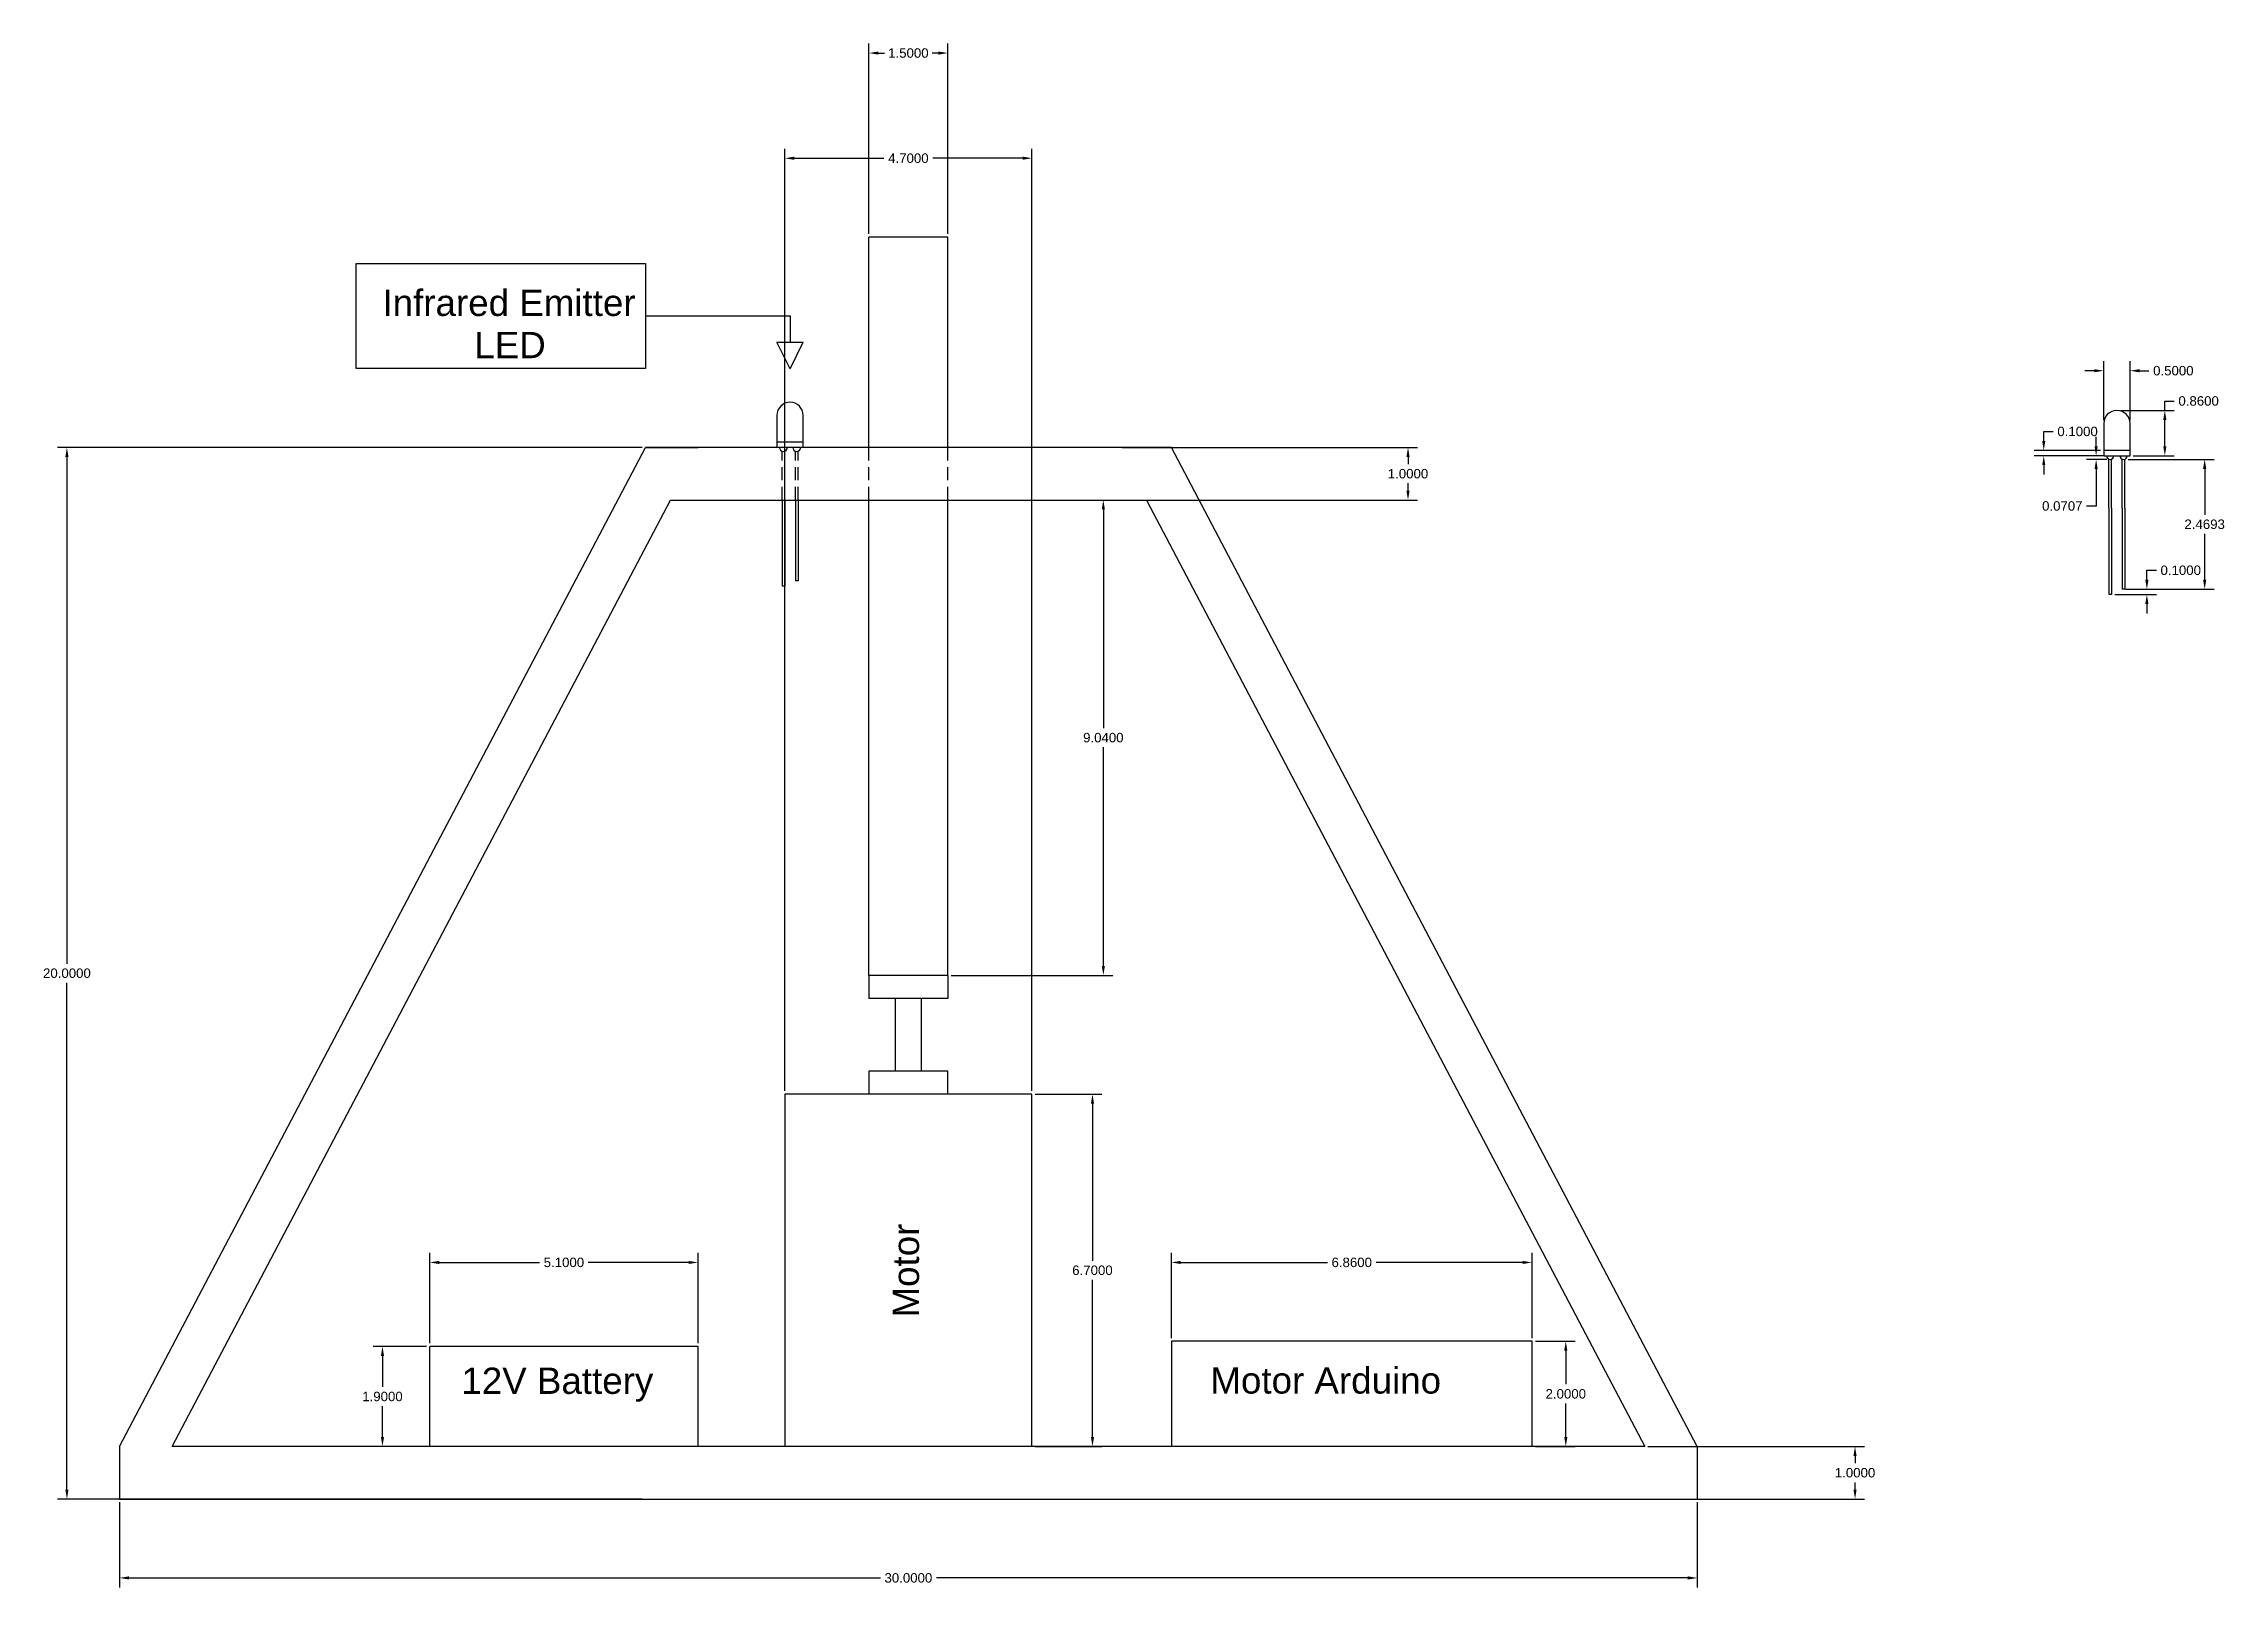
# Model space of a CAD drawing. Header units: inches. Extents: x 1.1 to 42.5, y 0.8 to 30.2.
import ezdxf

# ---------------------------------------------------------------- set-up
doc = ezdxf.new("R2010")
doc.units = ezdxf.units.IN
doc.header["$MEASUREMENT"] = 0
doc.linetypes.add('HIDDEN', pattern=[0.375, 0.25, -0.125])
doc.styles.get("Standard").update_dxf_attribs({"font": 'arial.ttf'})
doc.dimstyles.get("Standard").update_dxf_attribs({"dimtxt": 0.18, "dimasz": 0.18, "dimexe": 0.18, "dimexo": 0.0625, "dimgap": 0.09, "dimtad": 0, "dimtih": 1, "dimtoh": 1, "dimdec": 4, "dimzin": 0, "dimdsep": 46, "dimtxsty": 'Standard', "dimcen": 0.09, "dimadec": 0, "dimazin": 0, "dimtfac": 1, "dimtdec": 4, "dimtofl": 0, "dimtmove": 0, "dimatfit": 3, "dimfxl": 1, "dimtolj": 1, "dimtzin": 0, "dimarcsym": 0})

# ---------------------------------------------------------------- blocks, each defined once
blk = doc.blocks.new('*D2')
at = {"color": 0, "lineweight": -2, "transparency": 16777216}
for p, q in [((22.5, 5.562), (22.5, 7.18)), ((29.36, 5.562), (29.36, 7.18)), ((22.68, 7), (25.466, 7)), ((29.18, 7), (26.394, 7))]:
    blk.add_line(p, q, dxfattribs=at)
at = {"color": 0, "transparency": 16777216}
for points in [[(22.68, 7.03), (22.68, 6.97), (22.5, 7)], [(29.18, 7.03), (29.18, 6.97), (29.36, 7)]]:
    blk.add_solid(points, dxfattribs=at)
at = {"layer": 'Defpoints', "color": 0, "transparency": 16777216}
for p in [(29.36, 7), (22.5, 5.5), (29.36, 5.5)]:
    blk.add_point(p, dxfattribs=at)
at = {"color": 0, "transparency": 16777216, "insert": (25.93, 7), "char_height": 0.18, "attachment_point": 5}
blk.add_mtext('\\A1;6.8600', dxfattribs=at)
blk = doc.blocks.new('*D3')
at = {"color": 0, "lineweight": -2, "transparency": 16777216}
for p, q in [((8.4, 5.463), (8.4, 7.18)), ((13.5, 5.463), (13.5, 7.18)), ((8.58, 7), (10.487, 7)), ((13.32, 7), (11.413, 7))]:
    blk.add_line(p, q, dxfattribs=at)
at = {"color": 0, "transparency": 16777216}
for points in [[(8.58, 7.03), (8.58, 6.97), (8.4, 7)], [(13.32, 7.03), (13.32, 6.97), (13.5, 7)]]:
    blk.add_solid(points, dxfattribs=at)
at = {"layer": 'Defpoints', "color": 0, "transparency": 16777216}
for p in [(13.5, 7), (8.4, 5.4), (13.5, 5.4)]:
    blk.add_point(p, dxfattribs=at)
at = {"color": 0, "transparency": 16777216, "insert": (10.95, 7), "char_height": 0.18, "attachment_point": 5}
blk.add_mtext('\\A1;5.1000', dxfattribs=at)
blk = doc.blocks.new('*D4')
at = {"color": 0, "lineweight": -2, "transparency": 16777216}
for p, q in [((8.338, 5.4), (7.32, 5.4)), ((7.5, 5.22), (7.5, 4.632)), ((7.5, 3.68), (7.5, 4.268)), ((8.338, 3.5), (7.32, 3.5))]:
    blk.add_line(p, q, dxfattribs=at)
at = {"color": 0, "transparency": 16777216}
for points in [[(7.47, 5.22), (7.53, 5.22), (7.5, 5.4)], [(7.47, 3.68), (7.53, 3.68), (7.5, 3.5)]]:
    blk.add_solid(points, dxfattribs=at)
at = {"layer": 'Defpoints', "color": 0, "transparency": 16777216}
for p in [(8.4, 5.4), (7.5, 3.5), (8.4, 3.5)]:
    blk.add_point(p, dxfattribs=at)
at = {"color": 0, "transparency": 16777216, "insert": (7.5, 4.45), "char_height": 0.18, "attachment_point": 5}
blk.add_mtext('\\A1;1.9000', dxfattribs=at)
blk = doc.blocks.new('*D5')
at = {"color": 0, "lineweight": -2, "transparency": 16777216}
for p, q in [((29.422, 5.5), (30.18, 5.5)), ((30, 5.32), (30, 4.682)), ((30, 3.68), (30, 4.318)), ((29.422, 3.5), (30.18, 3.5))]:
    blk.add_line(p, q, dxfattribs=at)
at = {"color": 0, "transparency": 16777216}
for points in [[(29.97, 5.32), (30.03, 5.32), (30, 5.5)], [(29.97, 3.68), (30.03, 3.68), (30, 3.5)]]:
    blk.add_solid(points, dxfattribs=at)
at = {"layer": 'Defpoints', "color": 0, "transparency": 16777216}
for p in [(29.36, 5.5), (29.36, 3.5), (30, 3.5)]:
    blk.add_point(p, dxfattribs=at)
at = {"color": 0, "transparency": 16777216, "insert": (30, 4.5), "char_height": 0.18, "attachment_point": 5}
blk.add_mtext('\\A1;2.0000', dxfattribs=at)
blk = doc.blocks.new('*D6')
at = {"color": 0, "lineweight": -2, "transparency": 16777216}
for p, q in [((19.913, 10.2), (21.18, 10.2)), ((21, 10.02), (21, 7.032)), ((21, 3.68), (21, 6.668)), ((19.913, 3.5), (21.18, 3.5))]:
    blk.add_line(p, q, dxfattribs=at)
at = {"color": 0, "transparency": 16777216}
for points in [[(20.97, 10.02), (21.03, 10.02), (21, 10.2)], [(20.97, 3.68), (21.03, 3.68), (21, 3.5)]]:
    blk.add_solid(points, dxfattribs=at)
at = {"layer": 'Defpoints', "color": 0, "transparency": 16777216}
for p in [(19.85, 10.2), (19.85, 3.5), (21, 3.5)]:
    blk.add_point(p, dxfattribs=at)
at = {"color": 0, "transparency": 16777216, "insert": (21, 6.85), "char_height": 0.18, "attachment_point": 5}
blk.add_mtext('\\A1;6.7000', dxfattribs=at)
blk = doc.blocks.new('*D7')
at = {"color": 0, "lineweight": -2, "transparency": 16777216}
for p, q in [((18.313, 21.5), (21.387, 21.5)), ((21.207, 21.32), (21.207, 17.162)), ((21.207, 12.64), (21.207, 16.798)), ((18.313, 12.46), (21.387, 12.46))]:
    blk.add_line(p, q, dxfattribs=at)
at = {"color": 0, "transparency": 16777216}
for points in [[(21.177, 21.32), (21.237, 21.32), (21.207, 21.5)], [(21.177, 12.64), (21.237, 12.64), (21.207, 12.46)]]:
    blk.add_solid(points, dxfattribs=at)
at = {"layer": 'Defpoints', "color": 0, "transparency": 16777216}
for p in [(18.25, 21.5), (18.25, 12.46), (21.207, 12.46)]:
    blk.add_point(p, dxfattribs=at)
at = {"color": 0, "transparency": 16777216, "insert": (21.207, 16.98), "char_height": 0.18, "attachment_point": 5}
blk.add_mtext('\\A1;9.0400', dxfattribs=at)
blk = doc.blocks.new('*D8')
at = {"color": 0, "lineweight": -2, "transparency": 16777216}
for p, q in [((2.5, 2.438), (2.5, 0.82)), ((32.5, 2.438), (32.5, 0.82)), ((2.68, 1), (16.967, 1)), ((32.32, 1), (18.033, 1))]:
    blk.add_line(p, q, dxfattribs=at)
at = {"color": 0, "transparency": 16777216}
for points in [[(2.68, 1.03), (2.68, 0.97), (2.5, 1)], [(32.32, 1.03), (32.32, 0.97), (32.5, 1)]]:
    blk.add_solid(points, dxfattribs=at)
at = {"layer": 'Defpoints', "color": 0, "transparency": 16777216}
for p in [(2.5, 2.5), (32.5, 2.5), (32.5, 1)]:
    blk.add_point(p, dxfattribs=at)
at = {"color": 0, "transparency": 16777216, "insert": (17.5, 1), "char_height": 0.18, "attachment_point": 5}
blk.add_mtext('\\A1;30.0000', dxfattribs=at)
blk = doc.blocks.new('*D9')
at = {"color": 0, "lineweight": -2, "transparency": 16777216}
for p, q in [((31.562, 3.5), (35.68, 3.5)), ((35.5, 3.32), (35.5, 3.182)), ((31.562, 2.5), (35.68, 2.5)), ((35.5, 2.68), (35.5, 2.818))]:
    blk.add_line(p, q, dxfattribs=at)
at = {"color": 0, "transparency": 16777216}
for points in [[(35.47, 3.32), (35.53, 3.32), (35.5, 3.5)], [(35.47, 2.68), (35.53, 2.68), (35.5, 2.5)]]:
    blk.add_solid(points, dxfattribs=at)
at = {"layer": 'Defpoints', "color": 0, "transparency": 16777216}
for p in [(31.5, 3.5), (31.5, 2.5), (35.5, 2.5)]:
    blk.add_point(p, dxfattribs=at)
at = {"color": 0, "transparency": 16777216, "insert": (35.5, 3), "char_height": 0.18, "attachment_point": 5}
blk.add_mtext('\\A1;1.0000', dxfattribs=at)
blk = doc.blocks.new('*D10')
at = {"color": 0, "lineweight": -2, "transparency": 16777216}
for p, q in [((21.562, 22.5), (27.18, 22.5)), ((27, 22.32), (27, 22.182)), ((27, 21.68), (27, 21.818)), ((21.562, 21.5), (27.18, 21.5))]:
    blk.add_line(p, q, dxfattribs=at)
at = {"color": 0, "transparency": 16777216}
for points in [[(26.97, 22.32), (27.03, 22.32), (27, 22.5)], [(26.97, 21.68), (27.03, 21.68), (27, 21.5)]]:
    blk.add_solid(points, dxfattribs=at)
at = {"layer": 'Defpoints', "color": 0, "transparency": 16777216}
for p in [(21.5, 22.5), (21.5, 21.5), (27, 21.5)]:
    blk.add_point(p, dxfattribs=at)
at = {"color": 0, "transparency": 16777216, "insert": (27, 22), "char_height": 0.18, "attachment_point": 5}
blk.add_mtext('\\A1;1.0000', dxfattribs=at)
blk = doc.blocks.new('*D11')
at = {"color": 0, "lineweight": -2, "transparency": 16777216}
for p, q in [((12.438, 22.5), (1.32, 22.5)), ((1.5, 22.32), (1.5, 12.682)), ((1.5, 2.68), (1.5, 12.318)), ((12.438, 2.5), (1.32, 2.5))]:
    blk.add_line(p, q, dxfattribs=at)
at = {"color": 0, "transparency": 16777216}
for points in [[(1.47, 22.32), (1.53, 22.32), (1.5, 22.5)], [(1.47, 2.68), (1.53, 2.68), (1.5, 2.5)]]:
    blk.add_solid(points, dxfattribs=at)
at = {"layer": 'Defpoints', "color": 0, "transparency": 16777216}
for p in [(12.5, 22.5), (1.5, 2.5), (12.5, 2.5)]:
    blk.add_point(p, dxfattribs=at)
at = {"color": 0, "transparency": 16777216, "insert": (1.5, 12.5), "char_height": 0.18, "attachment_point": 5}
blk.add_mtext('\\A1;20.0000', dxfattribs=at)
blk = doc.blocks.new('*D12')
at = {"color": 0, "lineweight": -2, "transparency": 16777216}
for p, q in [((15.15, 10.262), (15.15, 28.18)), ((15.33, 28), (17.033, 28)), ((19.67, 28), (17.967, 28)), ((19.85, 10.262), (19.85, 28.18))]:
    blk.add_line(p, q, dxfattribs=at)
at = {"color": 0, "transparency": 16777216}
for points in [[(15.33, 28.03), (15.33, 27.97), (15.15, 28)], [(19.67, 28.03), (19.67, 27.97), (19.85, 28)]]:
    blk.add_solid(points, dxfattribs=at)
at = {"layer": 'Defpoints', "color": 0, "transparency": 16777216}
for p in [(19.85, 28), (15.15, 10.2), (19.85, 10.2)]:
    blk.add_point(p, dxfattribs=at)
at = {"color": 0, "transparency": 16777216, "insert": (17.5, 28), "char_height": 0.18, "attachment_point": 5}
blk.add_mtext('\\A1;4.7000', dxfattribs=at)
blk = doc.blocks.new('*D13')
at = {"color": 0, "lineweight": -2, "transparency": 16777216}
for p, q in [((16.75, 26.562), (16.75, 30.18)), ((16.93, 30), (17.045, 30)), ((18.07, 30), (17.955, 30)), ((18.25, 26.562), (18.25, 30.18))]:
    blk.add_line(p, q, dxfattribs=at)
at = {"color": 0, "transparency": 16777216}
for points in [[(16.93, 30.03), (16.93, 29.97), (16.75, 30)], [(18.07, 30.03), (18.07, 29.97), (18.25, 30)]]:
    blk.add_solid(points, dxfattribs=at)
at = {"layer": 'Defpoints', "color": 0, "transparency": 16777216}
for p in [(18.25, 30), (16.75, 26.5), (18.25, 26.5)]:
    blk.add_point(p, dxfattribs=at)
at = {"color": 0, "transparency": 16777216, "insert": (17.5, 30), "char_height": 0.18, "attachment_point": 5}
blk.add_mtext('\\A1;1.5000', dxfattribs=at)
blk = doc.blocks.new('*D17')
at = {"color": 0, "lineweight": -2, "transparency": 16777216}
for p, q in [((41.049, 19.983), (41.049, 20.163)), ((41.049, 20.163), (41.229, 20.163)), ((40.439, 19.703), (41.229, 19.703)), ((40.643, 19.803), (41.229, 19.803)), ((41.049, 19.523), (41.049, 19.343))]:
    blk.add_line(p, q, dxfattribs=at)
at = {"color": 0, "transparency": 16777216}
for points in [[(41.019, 19.983), (41.079, 19.983), (41.049, 19.803)], [(41.019, 19.523), (41.079, 19.523), (41.049, 19.703)]]:
    blk.add_solid(points, dxfattribs=at)
at = {"layer": 'Defpoints', "color": 0, "transparency": 16777216}
for p in [(40.377, 19.703), (40.581, 19.803), (41.049, 19.703)]:
    blk.add_point(p, dxfattribs=at)
at = {"color": 0, "transparency": 16777216, "insert": (41.693, 20.163), "char_height": 0.18, "attachment_point": 5}
blk.add_mtext('\\A1;0.1000', dxfattribs=at)
blk = doc.blocks.new('*D18')
at = {"color": 0, "lineweight": -2, "transparency": 16777216}
for p, q in [((40.693, 22.272), (42.328, 22.272)), ((42.148, 22.092), (42.148, 21.22)), ((42.148, 19.983), (42.148, 20.856)), ((40.706, 19.803), (42.328, 19.803))]:
    blk.add_line(p, q, dxfattribs=at)
at = {"color": 0, "transparency": 16777216}
for points in [[(42.118, 22.092), (42.178, 22.092), (42.148, 22.272)], [(42.118, 19.983), (42.178, 19.983), (42.148, 19.803)]]:
    blk.add_solid(points, dxfattribs=at)
at = {"layer": 'Defpoints', "color": 0, "transparency": 16777216}
for p in [(40.631, 22.272), (42.148, 22.272), (40.643, 19.803)]:
    blk.add_point(p, dxfattribs=at)
at = {"color": 0, "transparency": 16777216, "insert": (42.148, 21.038), "char_height": 0.18, "attachment_point": 5}
blk.add_mtext('\\A1;2.4693', dxfattribs=at)
blk = doc.blocks.new('*D19')
at = {"color": 0, "lineweight": -2, "transparency": 16777216}
for p, q in [((40.229, 23.016), (40.229, 24.139)), ((40.729, 23.016), (40.729, 24.139)), ((40.049, 23.959), (39.869, 23.959)), ((40.909, 23.959), (41.089, 23.959))]:
    blk.add_line(p, q, dxfattribs=at)
at = {"color": 0, "transparency": 16777216}
for points in [[(40.049, 23.989), (40.049, 23.929), (40.229, 23.959)], [(40.909, 23.989), (40.909, 23.929), (40.729, 23.959)]]:
    blk.add_solid(points, dxfattribs=at)
at = {"layer": 'Defpoints', "color": 0, "transparency": 16777216}
for p in [(40.729, 23.959), (40.229, 22.953), (40.729, 22.953)]:
    blk.add_point(p, dxfattribs=at)
at = {"color": 0, "transparency": 16777216, "insert": (41.552, 23.959), "char_height": 0.18, "attachment_point": 5}
blk.add_mtext('\\A1;0.5000', dxfattribs=at)
blk = doc.blocks.new('*D20')
at = {"color": 0, "lineweight": -2, "transparency": 16777216}
for p, q in [((41.39, 23.203), (41.39, 23.383)), ((41.39, 23.383), (41.57, 23.383)), ((40.545, 23.203), (41.57, 23.203)), ((41.39, 22.523), (41.39, 23.023)), ((40.791, 22.343), (41.57, 22.343))]:
    blk.add_line(p, q, dxfattribs=at)
at = {"color": 0, "transparency": 16777216}
for points in [[(41.36, 23.023), (41.42, 23.023), (41.39, 23.203)], [(41.36, 22.523), (41.42, 22.523), (41.39, 22.343)]]:
    blk.add_solid(points, dxfattribs=at)
at = {"layer": 'Defpoints', "color": 0, "transparency": 16777216}
for p in [(40.482, 23.203), (41.39, 23.203), (40.729, 22.343)]:
    blk.add_point(p, dxfattribs=at)
at = {"color": 0, "transparency": 16777216, "insert": (42.033, 23.383), "char_height": 0.18, "attachment_point": 5}
blk.add_mtext('\\A1;0.8600', dxfattribs=at)
blk = doc.blocks.new('*D21')
at = {"color": 0, "lineweight": -2, "transparency": 16777216}
for p, q in [((40.166, 22.443), (38.908, 22.443)), ((39.088, 22.623), (39.088, 22.803)), ((39.088, 22.803), (39.268, 22.803)), ((40.166, 22.343), (38.908, 22.343)), ((39.088, 22.163), (39.088, 21.983))]:
    blk.add_line(p, q, dxfattribs=at)
at = {"color": 0, "transparency": 16777216}
for points in [[(39.058, 22.623), (39.118, 22.623), (39.088, 22.443)], [(39.058, 22.163), (39.118, 22.163), (39.088, 22.343)]]:
    blk.add_solid(points, dxfattribs=at)
at = {"layer": 'Defpoints', "color": 0, "transparency": 16777216}
for p in [(39.088, 22.443), (40.229, 22.443), (40.229, 22.343)]:
    blk.add_point(p, dxfattribs=at)
at = {"color": 0, "transparency": 16777216, "insert": (39.731, 22.803), "char_height": 0.18, "attachment_point": 5}
blk.add_mtext('\\A1;0.1000', dxfattribs=at)
blk = doc.blocks.new('*D22')
at = {"color": 0, "lineweight": -2, "transparency": 16777216}
for p, q in [((40.084, 22.523), (40.084, 22.703)), ((40.219, 22.343), (39.904, 22.343)), ((40.289, 22.272), (39.904, 22.272)), ((40.084, 22.092), (40.084, 21.386)), ((40.084, 21.386), (39.904, 21.386))]:
    blk.add_line(p, q, dxfattribs=at)
at = {"color": 0, "transparency": 16777216}
for points in [[(40.054, 22.523), (40.114, 22.523), (40.084, 22.343)], [(40.054, 22.092), (40.114, 22.092), (40.084, 22.272)]]:
    blk.add_solid(points, dxfattribs=at)
at = {"layer": 'Defpoints', "color": 0, "transparency": 16777216}
for p in [(40.084, 22.272), (40.281, 22.343), (40.352, 22.272)]:
    blk.add_point(p, dxfattribs=at)
at = {"color": 0, "transparency": 16777216, "insert": (39.441, 21.386), "char_height": 0.18, "attachment_point": 5}
blk.add_mtext('\\A1;0.0707', dxfattribs=at)

msp = doc.modelspace()

# ---------------------------------------------------------------- linework, layer by layer
for p, q in [((16.75, 22.5), (16.75, 26.5)), ((18.25, 26.5), (16.75, 26.5)), ((18.25, 22.5), (18.25, 26.5)), ((12.5, 25), (15.25, 25)), ((15.25, 25), (15.25, 24.5)), ((15.25, 23.9937), (15, 24.5)), ((15, 24.5), (15.5, 24.5)), ((15.25, 23.9937), (15.5, 24.5)), ((15, 23.11), (15, 22.6)), ((15.5, 22.5), (15.5, 23.11)), ((40.22874, 22.95315), (40.22874, 22.44315)), ((40.72874, 22.34315), (40.72874, 22.95315)), ((2.5, 3.5), (12.5, 22.5)), ((22.5, 22.5), (12.5, 22.5)), ((12.5, 22.5), (13.5, 22.5)), ((15.5, 22.6), (15, 22.6)), ((15, 22.6), (15, 22.5)), ((15.5, 22.5), (15.5, 22.6)), ((22.5, 22.5), (21.5, 22.5)), ((32.5, 3.5), (22.5, 22.5)), ((40.72874, 22.44315), (40.22874, 22.44315)), ((40.22874, 22.44315), (40.22874, 22.34315)), ((40.72874, 22.34315), (40.72874, 22.44315)), ((40.22874, 22.34315), (40.72874, 22.34315)), ((40.32674, 22.27244), (40.32674, 22.277)), ((40.32674, 21.34315), (40.32674, 22.27244)), ((40.32674, 22.27244), (40.32674, 22.27244)), ((40.37674, 22.27244), (40.37674, 22.277)), ((40.37674, 21.34315), (40.37674, 22.27244)), ((40.58074, 22.27244), (40.58074, 22.277)), ((40.58074, 21.34315), (40.58074, 22.27244)), ((40.63074, 22.27244), (40.63074, 22.277)), ((40.63074, 21.34315), (40.63074, 22.27244)), ((3.5, 3.5), (12.97368, 21.5)), ((12.97368, 21.5), (22.02632, 21.5)), ((15.098, 21.5), (15.098, 19.86)), ((15.148, 21.5), (15.148, 19.86)), ((15.352, 21.5), (15.352, 19.96)), ((15.402, 21.5), (15.402, 19.96)), ((16.75, 12.46), (16.75, 21.5)), ((18.25, 12.46), (18.25, 21.5)), ((22.02632, 21.5), (31.5, 3.5)), ((40.32674, 21.34315), (40.32674, 19.70315)), ((40.37674, 21.34315), (40.37674, 19.70315)), ((40.58074, 21.34315), (40.58074, 19.80315)), ((40.63074, 21.34315), (40.63074, 19.80315)), ((15.402, 19.96), (15.352, 19.96)), ((15.148, 19.86), (15.098, 19.86)), ((40.37674, 19.70315), (40.32674, 19.70315)), ((40.63074, 19.80315), (40.58074, 19.80315)), ((16.75, 12.46), (16.75, 12.02)), ((18.25, 12.46), (16.75, 12.46)), ((18.25, 12.46), (18.25, 12.02)), ((18.25, 12.02), (16.75, 12.02)), ((17.75, 12.02), (17.25, 12.02)), ((17.25, 12.02), (17.25, 10.64)), ((17.75, 10.64), (17.75, 12.02)), ((18.25, 10.64), (16.75, 10.64)), ((16.75, 10.64), (16.75, 10.2)), ((18.25, 10.2), (18.25, 10.64)), ((19.85, 10.2), (15.15, 10.2)), ((15.15, 10.2), (15.15, 3.5)), ((19.85, 3.5), (19.85, 10.2)), ((8.4, 3.5), (8.4, 5.4)), ((13.5, 5.4), (8.4, 5.4)), ((13.5, 3.5), (13.5, 5.4)), ((29.36, 5.5), (22.5, 5.5)), ((22.5, 5.5), (22.5, 3.5)), ((29.36, 3.5), (29.36, 5.5)), ((2.5, 3.5), (2.5, 2.5)), ((31.5, 3.5), (3.5, 3.5)), ((32.5, 3.5), (32.5, 2.5)), ((2.5, 2.5), (32.5, 2.5))]:
    msp.add_line(p, q)
at = {"color": 3, "linetype": 'HIDDEN'}
for p, q in [((15.098, 21.5), (15.098, 22.42929)), ((15.148, 21.5), (15.148, 22.42929)), ((15.352, 21.5), (15.352, 22.425)), ((15.402, 21.5), (15.402, 22.42929)), ((16.75, 21.5), (16.75, 22.5)), ((18.25, 21.5), (18.25, 22.5))]:
    msp.add_line(p, q, dxfattribs=at)
msp.add_lwpolyline([(7, 26), (12.5, 26), (12.5, 24), (7, 24)], close=True)
for centre, radius, start, end in [((15.25, 23.11), 0.25, 0, 180), ((40.47874, 22.95315), 0.25, 0, 180), ((40.35174, 22.34315), 0.07071, 180, 0), ((40.60574, 22.34315), 0.07071, 180, 0)]:
    msp.add_arc(centre, radius, start, end)
at = {"color": 3}
for centre in [(15.123, 22.5), (15.377, 22.5)]:
    msp.add_arc(centre, 0.075, 180, 0, dxfattribs=at)

# ---------------------------------------------------------------- texts
for s, p in [('Infrared Emitter', (7.5, 25)), ('         LED', (7.5, 24.19679)), ('12V Battery', (9, 4.5)), ('Motor Arduino', (23.24191, 4.50606))]:
    msp.add_text(s, height=0.5).set_placement(p)
msp.add_text('Motor', height=0.5, rotation=90).set_placement((17.70145, 5.9532))

# ---------------------------------------------------------------- dimensions: what is measured, and where the dimension line sits
at = {"color": 1}
for base, p1, p2, picture, middle in [((18.25, 30), (16.75, 26.5), (18.25, 26.5), '*D13', (17.5, 30)), ((19.85, 28), (15.15, 10.2), (19.85, 10.2), '*D12', (17.5, 28)), ((40.72874, 23.95871), (40.22874, 22.95315), (40.72874, 22.95315), '*D19', (41.55206, 23.95871)), ((13.5, 7), (8.4, 5.4), (13.5, 5.4), '*D3', (10.95, 7)), ((29.36, 7), (22.5, 5.5), (29.36, 5.5), '*D2', (25.93, 7)), ((32.5, 1), (2.5, 2.5), (32.5, 2.5), '*D8', (17.5, 1))]:
    dim = msp.add_linear_dim(base=base, p1=p1, p2=p2, dimstyle='Standard', dxfattribs=at)
    dim.commit()
    dim.dimension.update_dxf_attribs({"geometry": picture, "text_midpoint": middle})
for base, p1, p2, picture, middle in [((41.38979, 23.20312), (40.72874, 22.34315), (40.48248, 23.20312), '*D20', (42.03311, 23.38312)), ((1.5, 2.5), (12.5, 22.5), (12.5, 2.5), '*D11', (1.5, 12.5)), ((27, 21.5), (21.5, 22.5), (21.5, 21.5), '*D10', (27, 22)), ((42.14782, 22.27244), (40.64324, 19.80315), (40.63074, 22.27244), '*D18', (42.14782, 21.03779)), ((21, 3.5), (19.85, 10.2), (19.85, 3.5), '*D6', (21, 6.85)), ((7.5, 3.5), (8.4, 5.4), (8.4, 3.5), '*D4', (7.5, 4.45)), ((30, 3.5), (29.36, 5.5), (29.36, 3.5), '*D5', (30, 4.5)), ((35.5, 2.5), (31.5, 3.5), (31.5, 2.5), '*D9', (35.5, 3))]:
    dim = msp.add_linear_dim(base=base, p1=p1, p2=p2, angle=90, dimstyle='Standard', dxfattribs=at)
    dim.commit()
    dim.dimension.update_dxf_attribs({"geometry": picture, "text_midpoint": middle})
for base, p1, p2, picture, middle in [((39.08768, 22.44315), (40.22874, 22.34315), (40.22874, 22.44315), '*D21', (39.731, 22.80315)), ((40.08423, 22.27244), (40.28103, 22.34315), (40.35174, 22.27244), '*D22', (39.4406, 21.38576)), ((21.20666, 12.46), (18.25, 21.5), (18.25, 12.46), '*D7', (21.20666, 16.98)), ((41.04924, 19.70315), (40.58074, 19.80315), (40.37674, 19.70315), '*D17', (41.69256, 20.16315))]:
    dim = msp.add_linear_dim(base=base, p1=p1, p2=p2, angle=90, dimstyle='Standard', dxfattribs=at)
    dim.commit()
    dim.dimension.update_dxf_attribs({"geometry": picture, "text_midpoint": middle, "dimtype": 160})

doc.saveas('drawing.dxf')
